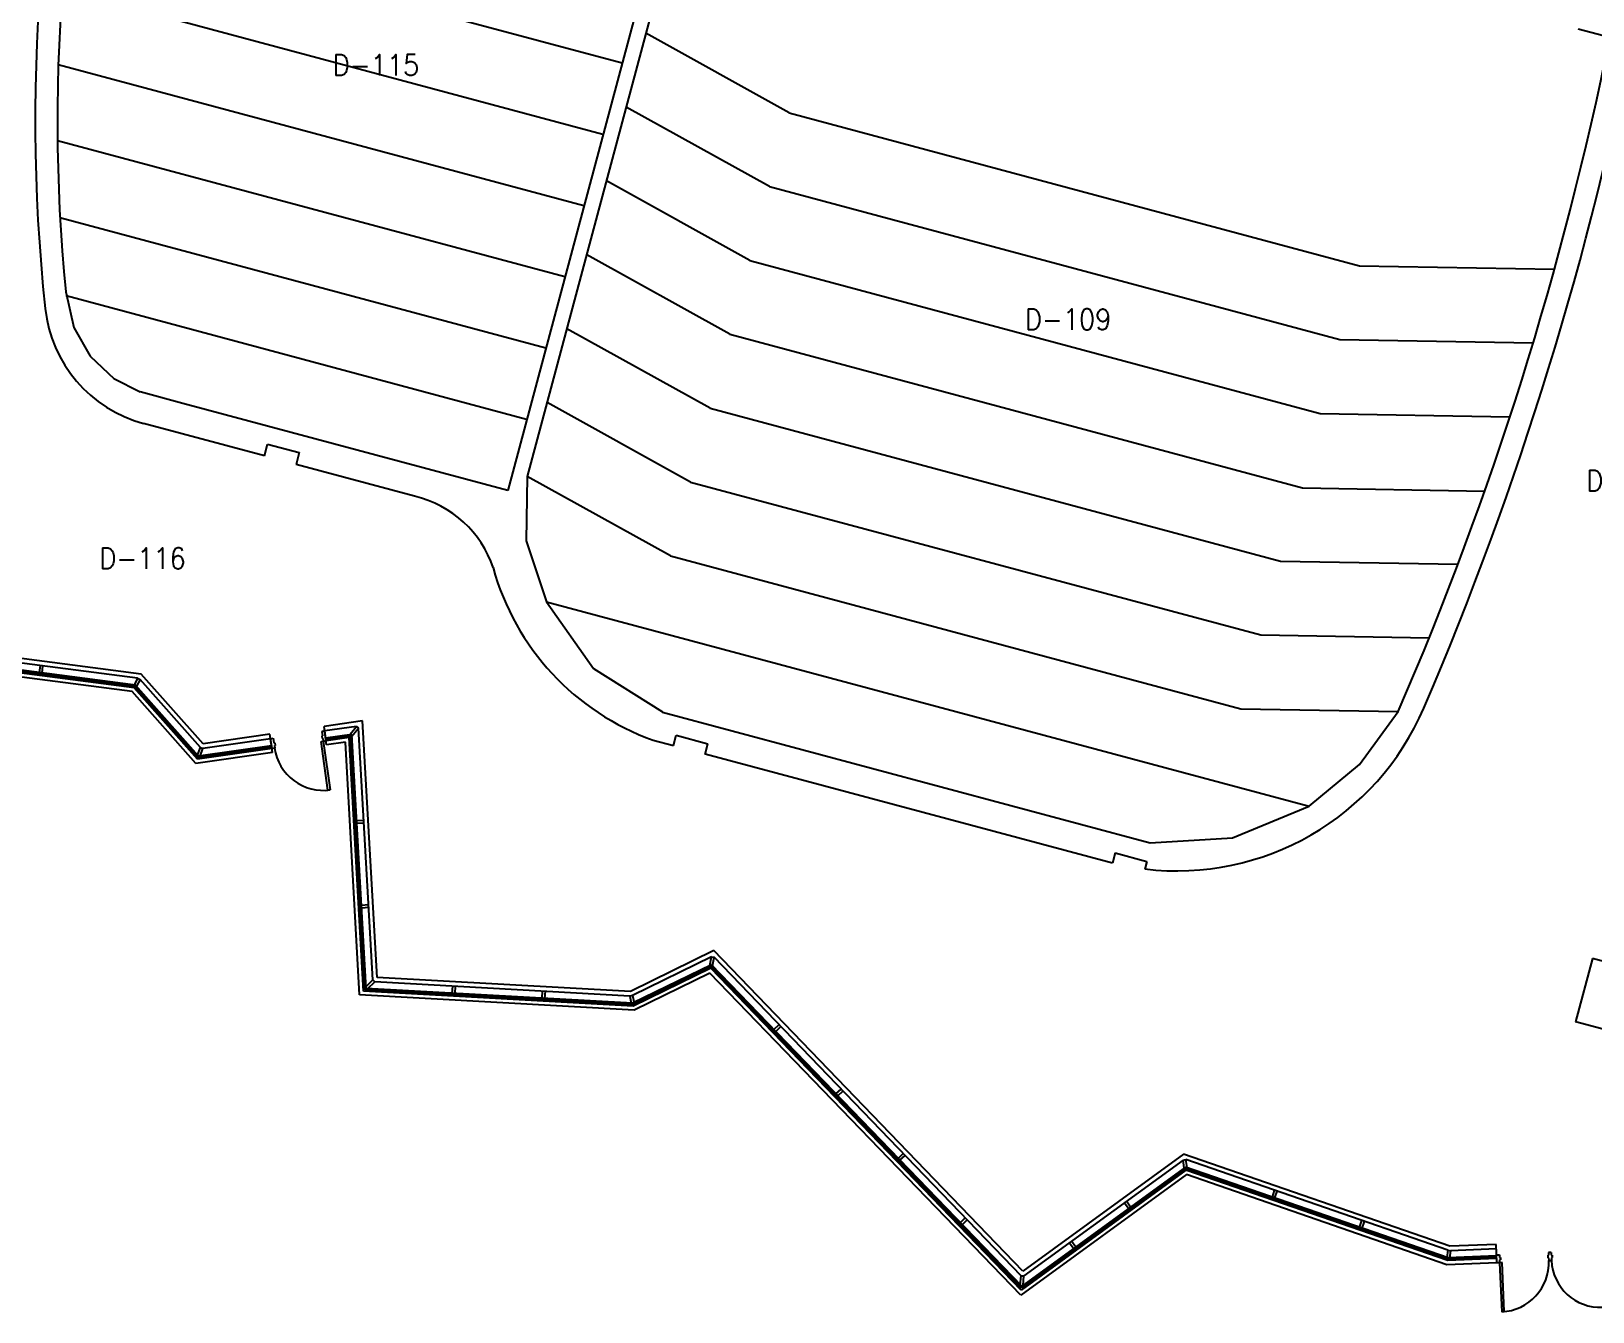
# Model space of a CAD drawing. Header units: inches. Extents: x -2 to 15026, y -1056 to 7065.
# Drawn here: x 6132 to 7276, y 5237 to 6175 of the extents above; entities that cross this region are included whole.
import ezdxf
from ezdxf.enums import TextEntityAlignment as Align

# ---------------------------------------------------------------- set-up
doc = ezdxf.new("R2010")
doc.units = ezdxf.units.IN
doc.header["$LTSCALE"] = 48
doc.header["$MEASUREMENT"] = 0
doc.layers.get('0').update_dxf_attribs({"linetype": 'CONTINUOUS'})
for name, color, linetype in [('A-DOOR', 5, 'CONTINUOUS'), ('A-FLOR-STRS', 4, 'CONTINUOUS'), ('A-GLAZ', 1, 'CONTINUOUS'), ('A-GLAZ-DETL', 5, 'CONTINUOUS'), ('A-WALL', 7, 'CONTINUOUS'), ('A-WALL-SILL', 3, 'CONTINUOUS'), ('SP-RMNO', 7, 'CONTINUOUS'), ('SP-ROOM', 7, 'CONTINUOUS'), ('SP-ROOMF', 7, 'CONTINUOUS')]:
    doc.layers.add(name, color=color, linetype=linetype)
doc.styles.add('ROMANS', font='ROMANS', dxfattribs={"width": 0.78})

# ---------------------------------------------------------------- blocks, each defined once
blk = doc.blocks.new('FMGRM1')
at = {"style": 'ROMANS', "width": 0.9}
for tag, p in [('DATA1', (0, -0.284)), ('DATA2', (0, -0.443)), ('DATA3', (0, -0.602)), ('DATA4', (0, -0.762)), ('DATA5', (0, -0.921))]:
    blk.add_attdef(tag, text='', height=0.117, dxfattribs=at).set_placement(p, align=Align.CENTER)
at = {"layer": 'SP-RMNO', "style": 'ROMANS', "width": 0.9}
blk.add_attdef('RMNUMB', text='', height=0.16, dxfattribs=at).set_placement((0, 0), align=Align.MIDDLE)

msp = doc.modelspace()

# ---------------------------------------------------------------- linework, layer by layer
at = {"layer": 'A-DOOR', "linetype": 'Continuous'}
for p, q in [((6307.2, 5657.2), (6309.1, 5657.5)), ((6308.2, 5650.1), (6307.2, 5657.2)), ((6309.1, 5657.5), (6309.6, 5654.1)), ((6309.6, 5654.1), (6310.2, 5654.2)), ((6310.2, 5654.2), (6310.5, 5652.3)), ((6344.1, 5655.2), (6345.8, 5655.4)), ((6349.2, 5619.6), (6344.1, 5655.2)), ((6345.3, 5659.2), (6344.6, 5659.1)), ((6344.6, 5659.1), (6344.9, 5657.3)), ((6346.8, 5662.9), (6344.8, 5662.6)), ((6344.8, 5662.6), (6345.3, 5659.2)), ((6344.9, 5657.3), (6345.5, 5657.4)), ((6345.5, 5657.4), (6345.8, 5655.4)), ((6345.8, 5655.4), (6347.8, 5655.7)), ((6345.8, 5655.4), (6350.9, 5619.8)), ((6347.8, 5655.7), (6346.8, 5662.9)), ((6310.2, 5650.3), (6308.2, 5650.1)), ((6310.5, 5652.3), (6309.9, 5652.3)), ((6309.9, 5652.3), (6310.2, 5650.3)), ((6350.9, 5619.8), (6349.2, 5619.6)), ((7205.7, 5279.1), (7207.7, 5279.2)), ((7205.9, 5273.4), (7205.7, 5279.1)), ((7207.7, 5279.2), (7207.8, 5277.3)), ((7207.8, 5277.3), (7208.4, 5277.3)), ((7208.4, 5277.3), (7208.5, 5275.4)), ((7243.7, 5278.8), (7243.1, 5278.8)), ((7243.1, 5278.8), (7243.2, 5276.9)), ((7243.2, 5276.9), (7243.8, 5276.9)), ((7245.6, 5280.8), (7243.6, 5280.8)), ((7243.6, 5280.8), (7243.7, 5278.8)), ((7243.8, 5276.9), (7243.9, 5275)), ((7245.6, 5280.8), (7245.7, 5278.9)), ((7245.7, 5278.9), (7246.4, 5278.9)), ((7246.4, 5277.1), (7245.8, 5277)), ((7245.8, 5277), (7245.9, 5275.1)), ((7246.4, 5278.9), (7246.4, 5277.1)), ((7207.9, 5273.4), (7205.9, 5273.4)), ((7208.5, 5275.4), (7207.8, 5275.4)), ((7207.8, 5275.4), (7207.9, 5273.4)), ((7209.7, 5273.5), (7207.9, 5273.4)), ((7207.9, 5273.4), (7209.5, 5237.5)), ((7211.2, 5237.6), (7209.7, 5273.5)), ((7243.9, 5275), (7245.9, 5275.1)), ((7209.5, 5237.5), (7211.2, 5237.6))]:
    msp.add_line(p, q, dxfattribs=at)
for centre, start, end in [((7207.9, 5273.4), 272.5, 2.5), ((7281.8, 5276.7), 182.5, 272.5)]:
    msp.add_arc(centre, 36, start, end, dxfattribs=at)
msp.add_ellipse((6345.8, 5655.4), major_axis=(-25.5, 25.5), ratio=1, start_param=0.927553, end_param=2.49835, dxfattribs=at)
msp.add_point((7245.9, 5275.6), dxfattribs=at)
at = {"layer": 'A-FLOR-STRS', "linetype": 'Continuous'}
for p, q in [((6564.7, 6151.9), (6159.9, 6260.4)), ((6550.7, 6099.8), (6154.5, 6206)), ((6687.3, 6115.6), (6582.2, 6173.9)), ((6536.8, 6047.6), (6151.5, 6150.9)), ((6672.8, 6061.6), (6567.7, 6119.8)), ((6687.3, 6115.6), (7105.3, 6003.6)), ((6522.8, 5995.5), (6150.9, 6095.1)), ((6658.3, 6007.5), (6553.3, 6065.7)), ((6672.8, 6061.6), (7090.8, 5949.6)), ((6508.8, 5943.3), (6152.8, 6038.7)), ((6643.8, 5953.4), (6538.8, 6011.6)), ((6658.3, 6007.5), (7076.3, 5895.5)), ((7105.3, 6003.6), (7248.1, 6001.2)), ((6494.8, 5891.1), (6157.3, 5981.6)), ((6629.3, 5899.3), (6524.3, 5957.5)), ((6643.8, 5953.4), (7063.4, 5840.9)), ((7090.8, 5949.6), (7232.4, 5947.1)), ((6614.8, 5845.2), (6509.8, 5903.4)), ((6629.3, 5899.3), (7047.3, 5787.3)), ((7076.3, 5895.5), (7215.4, 5893)), ((6600.3, 5791.1), (6495.3, 5849.3)), ((6614.8, 5845.2), (7032.8, 5733.2)), ((7063.4, 5840.9), (7197, 5838.6)), ((6600.3, 5791.1), (7018.3, 5679.1)), ((7047.3, 5787.3), (7177.3, 5785)), ((6509.3, 5757.5), (7068.2, 5607.7)), ((7032.8, 5733.2), (7156.2, 5731)), ((7018.3, 5679.1), (7133.5, 5677.1))]:
    msp.add_line(p, q, dxfattribs=at)
at = {"layer": 'A-GLAZ', "linetype": 'Continuous'}
for p, q in [((6209.7, 5701.5), (5935.9, 5737.3)), ((6207.2, 5694.5), (5932.1, 5730.5)), ((6207.7, 5695.4), (5932.5, 5731.4)), ((6208.2, 5696.4), (5932.9, 5732.4)), ((6255.7, 5650.8), (6211.5, 5700.5)), ((6253.6, 5642.2), (6207.2, 5694.5)), ((6254, 5643.3), (6207.7, 5695.4)), ((6254.4, 5644.4), (6208.2, 5696.4)), ((6370.1, 5666.2), (6346.8, 5662.9)), ((6382.1, 5480.6), (6371.6, 5665)), ((6307.2, 5657.2), (6257.5, 5650.1)), ((6366.6, 5660.4), (6347.5, 5657.7)), ((6365.7, 5659.3), (6347.6, 5656.7)), ((6364.8, 5658.2), (6347.8, 5655.7)), ((6375.3, 5472.4), (6364.8, 5658.2)), ((6376.2, 5473.3), (6365.7, 5659.3)), ((6377.2, 5474.3), (6366.6, 5660.4)), ((6308.2, 5650.1), (6253.6, 5642.2)), ((6308, 5651), (6254, 5643.3)), ((6307.9, 5652), (6254.4, 5644.4)), ((6630.2, 5497.5), (6572.4, 5469.1)), ((6857.2, 5263.9), (6632.2, 5497.1)), ((6630.2, 5491.6), (6572.5, 5463.4)), ((6630, 5490.4), (6572.7, 5462.3)), ((6629.8, 5489.2), (6572.9, 5461.3)), ((6857.3, 5253.4), (6629.8, 5489.2)), ((6857.4, 5254.7), (6630, 5490.4)), ((6857.6, 5256.1), (6630.2, 5491.6)), ((6572.9, 5461.3), (6375.3, 5472.4)), ((6572.7, 5462.3), (6376.2, 5473.3)), ((6572.5, 5463.4), (6377.2, 5474.3)), ((6570.4, 5468.7), (6383.5, 5479.2)), ((6975.9, 5348.6), (6859.2, 5263.8)), ((7169.9, 5282.5), (6977.9, 5348.9)), ((6978, 5341.2), (6857.3, 5253.4)), ((6977.9, 5342.3), (6857.4, 5254.7)), ((6977.7, 5343.4), (6857.6, 5256.1)), ((7170.1, 5276.9), (6977.7, 5343.4)), ((7169.9, 5275.9), (6977.9, 5342.3)), ((7169.8, 5274.9), (6978, 5341.2)), ((7205.8, 5276.4), (7169.8, 5274.9)), ((7205.8, 5277.4), (7169.9, 5275.9)), ((7205.7, 5278.4), (7170.1, 5276.9)), ((7205.5, 5283.6), (7171.8, 5282.2))]:
    msp.add_line(p, q, dxfattribs=at)
at = {"layer": 'A-GLAZ-DETL', "linetype": 'Continuous'}
for p, q in [((6137.7, 5705.6), (6138.4, 5710.8)), ((6138.5, 5704.5), (6138.7, 5705.5)), ((6139.7, 5705.3), (6140.3, 5710.5)), ((6209.7, 5701.5), (6207.1, 5696.5)), ((6211.5, 5700.5), (6208.9, 5695.6)), ((6209.7, 5701.5), (6211.5, 5700.5)), ((6208.2, 5696.4), (6207.7, 5695.4)), ((6365.2, 5660.2), (6370.1, 5666.2)), ((6366.7, 5659), (6371.6, 5665)), ((6370.1, 5666.2), (6371.6, 5665)), ((6365.7, 5659.3), (6366.6, 5660.4)), ((6253.6, 5645.2), (6255.7, 5650.8)), ((6254, 5643.3), (6254.4, 5644.4)), ((6255.5, 5644.5), (6257.5, 5650.1)), ((6255.7, 5650.8), (6257.5, 5650.1)), ((6369.3, 5596.3), (6370.3, 5596.3)), ((6370.2, 5597.3), (6375.5, 5597.6)), ((6370.3, 5595.3), (6375.6, 5595.6)), ((6372.8, 5534.4), (6373.8, 5534.4)), ((6373.7, 5535.4), (6379, 5535.7)), ((6373.8, 5533.4), (6379.1, 5533.7)), ((6629.1, 5491.1), (6630.2, 5497.5)), ((6630.2, 5497.5), (6632.2, 5497.1)), ((6631.1, 5490.7), (6632.2, 5497.1)), ((6630, 5490.4), (6630.2, 5491.6)), ((6376.2, 5473.3), (6377.2, 5474.3)), ((6377.1, 5475.6), (6382.1, 5480.6)), ((6378.5, 5474.2), (6383.5, 5479.2)), ((6382.1, 5480.6), (6383.5, 5479.2)), ((6440.3, 5470.7), (6440.6, 5476)), ((6441.2, 5469.7), (6441.3, 5470.7)), ((6442.3, 5470.6), (6442.6, 5475.9)), ((6506.2, 5467.1), (6506.5, 5472.3)), ((6508.2, 5467), (6508.5, 5472.2)), ((6507.1, 5466), (6507.2, 5467)), ((6572.4, 5469.1), (6570.4, 5468.7)), ((6570.4, 5468.7), (6571.5, 5463.4)), ((6572.4, 5469.1), (6573.5, 5463.8)), ((6572.5, 5463.4), (6572.7, 5462.3)), ((6676, 5444.1), (6679.8, 5447.8)), ((6676, 5442.7), (6676.7, 5443.4)), ((6677.4, 5442.7), (6681.2, 5446.4)), ((6721.5, 5397), (6725.3, 5400.6)), ((6721.5, 5395.6), (6722.2, 5396.3)), ((6722.9, 5395.6), (6726.7, 5399.2)), ((6767, 5349.8), (6770.8, 5353.5)), ((6767, 5348.4), (6767.7, 5349.1)), ((6768.4, 5348.4), (6772.2, 5352)), ((6975.9, 5348.6), (6977.9, 5348.9)), ((6976.8, 5342.8), (6975.9, 5348.6)), ((6978.8, 5343.1), (6977.9, 5348.9)), ((6977.9, 5342.3), (6977.7, 5343.4)), ((7041.3, 5321.4), (7043, 5326.4)), ((7043.1, 5320.8), (7044.9, 5325.8)), ((6935.8, 5313), (6932.7, 5317.2)), ((6937.4, 5314.1), (6934.3, 5318.4)), ((6937.2, 5312.8), (6936.6, 5313.6)), ((7041.9, 5320.2), (7042.2, 5321.1)), ((6812.5, 5301.3), (6813.3, 5302)), ((6812.6, 5302.7), (6816.3, 5306.3)), ((6813.9, 5301.2), (6817.7, 5304.9)), ((7105.3, 5299.3), (7107, 5304.3)), ((7105.9, 5298), (7106.2, 5299)), ((7107.2, 5298.7), (7108.9, 5303.6)), ((6895.6, 5283.7), (6892.5, 5288)), ((6897.2, 5284.9), (6894.1, 5289.1)), ((6897, 5283.5), (6896.4, 5284.3)), ((7169.9, 5282.5), (7169.1, 5277.2)), ((7169.9, 5282.5), (7171.8, 5282.2)), ((7170.1, 5276.9), (7169.9, 5275.9)), ((7171.8, 5282.2), (7171.1, 5276.9)), ((6856.6, 5257), (6857.2, 5263.9)), ((6857.2, 5263.9), (6859.2, 5263.8)), ((6857.4, 5254.7), (6857.6, 5256.1)), ((6858.6, 5256.8), (6859.2, 5263.8))]:
    msp.add_line(p, q, dxfattribs=at)
at = {"layer": 'A-WALL', "linetype": 'Continuous'}
for p, q in [((6617.9, 6350.4), (6480.9, 5839)), ((6628.8, 6347.5), (6495.3, 5849.3)), ((7288.6, 6170.7), (7265.5, 6176.9)), ((6157.1, 5984.4), (6162.9, 5958.3)), ((6162.9, 5958.3), (6175, 5937.4)), ((6175, 5937.4), (6192.6, 5920.8)), ((6192.3, 5921), (6211.5, 5911.2)), ((6242.8, 5902.8), (6211.5, 5911.2)), ((6480.9, 5839), (6242.8, 5902.8)), ((6302.7, 5864.3), (6214.1, 5888.1)), ((6302.7, 5864.3), (6305, 5873)), ((6305, 5873), (6328.2, 5866.8)), ((6328.2, 5866.8), (6325.8, 5858.1)), ((6412.6, 5834.9), (6325.8, 5858.1)), ((6495.3, 5849.3), (6494.5, 5802.2)), ((6494.5, 5802.2), (6509.3, 5757.5)), ((6509.3, 5757.5), (6543.9, 5708.7)), ((6543.9, 5708.7), (6594.4, 5676.8)), ((6594.3, 5676.7), (6951.7, 5581)), ((7105.3, 5638.3), (7133.5, 5677.1)), ((6348.2, 5652.8), (6346.3, 5666.1)), ((6308.6, 5647.1), (6306.7, 5660.5)), ((6587.5, 5656.2), (6602.5, 5652.2)), ((6602.5, 5652.2), (6604.5, 5659.7)), ((6604.5, 5659.7), (6627.7, 5653.4)), ((6625.6, 5646), (6627.7, 5653.4)), ((6924.1, 5566), (6625.6, 5646)), ((7068.2, 5607.7), (7105.3, 5638.3)), ((7012.2, 5584.6), (7068.2, 5607.7)), ((6926.1, 5573.5), (6924.1, 5566)), ((6926.1, 5573.5), (6949.3, 5567.3)), ((6951.7, 5581), (7012.2, 5584.6)), ((6949.3, 5567.3), (6947.8, 5561.7)), ((7276, 5496.3), (7263.5, 5449.9)), ((7285.9, 5493.6), (7276, 5496.3)), ((7364.1, 5423), (7263.5, 5449.9)), ((7205.9, 5273.4), (7205.4, 5286.8))]:
    msp.add_line(p, q, dxfattribs=at)
for centre, radius, start, end in [((7415.1, 6109.5), 1280.5, 162.967, 186.1515), ((7415.1, 6109.5), 1264.2, 163.8023, 185.678), ((4871.3, 6658.9), 2482.4, 336.766, 348.9994), ((4871.3, 6658.9), 2466.1, 336.5395, 348.5834), ((6239.4, 5982.8), 98, 186.1515, 255), ((6650.6, 5832.4), 187.2, 195.464, 250.2865), ((6971.3, 5757.4), 197, 263.1701, 336.766)]:
    msp.add_arc(centre, radius, start, end, dxfattribs=at)
msp.add_ellipse((6391.2, 5759.8), major_axis=(82.6, 0), ratio=0.941963, start_param=0.296769, end_param=1.308997, dxfattribs=at)
at = {"layer": 'A-WALL-SILL', "linetype": 'Continuous'}
for p, q in [((6212.4, 5704.4), (5936.2, 5740.5)), ((6205.7, 5691.7), (5930.9, 5727.6)), ((6257.7, 5653.4), (6212.4, 5704.4)), ((6252.4, 5639), (6205.7, 5691.7)), ((6374.6, 5670.2), (6346.3, 5666.1)), ((6385.2, 5482.3), (6374.6, 5670.2)), ((6306.7, 5660.5), (6257.7, 5653.4)), ((6362, 5654.7), (6348.2, 5652.8)), ((6372.4, 5469.5), (6362, 5654.7)), ((6308.6, 5647.1), (6252.4, 5639)), ((6632, 5502), (6570.8, 5472)), ((6858.5, 5267.3), (6632, 5502)), ((6570.8, 5472), (6385.2, 5482.3)), ((6629.1, 5485.5), (6573.6, 5458.3)), ((6857, 5249.5), (6629.1, 5485.5)), ((6573.6, 5458.3), (6372.4, 5469.5)), ((6976.3, 5352.9), (6858.5, 5267.3)), ((7171.3, 5285.5), (6976.3, 5352.9)), ((6978.5, 5337.9), (6857, 5249.5)), ((7169.3, 5271.9), (6978.5, 5337.9)), ((7205.4, 5286.8), (7171.3, 5285.5)), ((7205.9, 5273.4), (7169.3, 5271.9))]:
    msp.add_line(p, q, dxfattribs=at)
msp.add_arc((6391.2, 5492.4), 1442.9, 82.7411, 154.1613, dxfattribs=at)

# ---------------------------------------------------------------- block references
at = {"layer": 'SP-ROOM', "linetype": 'Continuous'}
ref = msp.add_blockref('FMGRM1', (6384.4, 6150.6), dxfattribs=dict(at, xscale=96, yscale=96, zscale=96))
ref.add_attrib('RMNUMB', 'D-115', dxfattribs={"layer": 'SP-RMNO', "height": 15.36, "style": 'ROMANS', "width": 0.9}).set_placement((6384.4, 6150.6), align=Align.MIDDLE)
ref = msp.add_blockref('FMGRM1', (6891.6, 5964.3), dxfattribs=dict(at, xscale=96, yscale=96, zscale=96))
ref.add_attrib('RMNUMB', 'D-109', dxfattribs={"layer": 'SP-RMNO', "height": 15.36, "style": 'ROMANS', "width": 0.9}).set_placement((6891.6, 5964.3), align=Align.MIDDLE)
ref = msp.add_blockref('FMGRM1', (6213.3, 5789.4), dxfattribs=dict(at, xscale=96, yscale=96, zscale=96))
ref.add_attrib('RMNUMB', 'D-116', dxfattribs={"layer": 'SP-RMNO', "height": 15.36, "style": 'ROMANS', "width": 0.9}).set_placement((6213.3, 5789.4), align=Align.MIDDLE)
at = {"layer": 'SP-ROOMF', "linetype": 'Continuous'}
ref = msp.add_blockref('FMGRM1', (7303, 5846.1), dxfattribs=dict(at, xscale=96, yscale=96, zscale=96))
ref.add_attrib('RMNUMB', 'D-117', dxfattribs={"layer": 'SP-RMNO', "height": 15.36, "style": 'ROMANS', "width": 0.9}).set_placement((7303, 5846.1), align=Align.MIDDLE)

doc.saveas('drawing.dxf')
